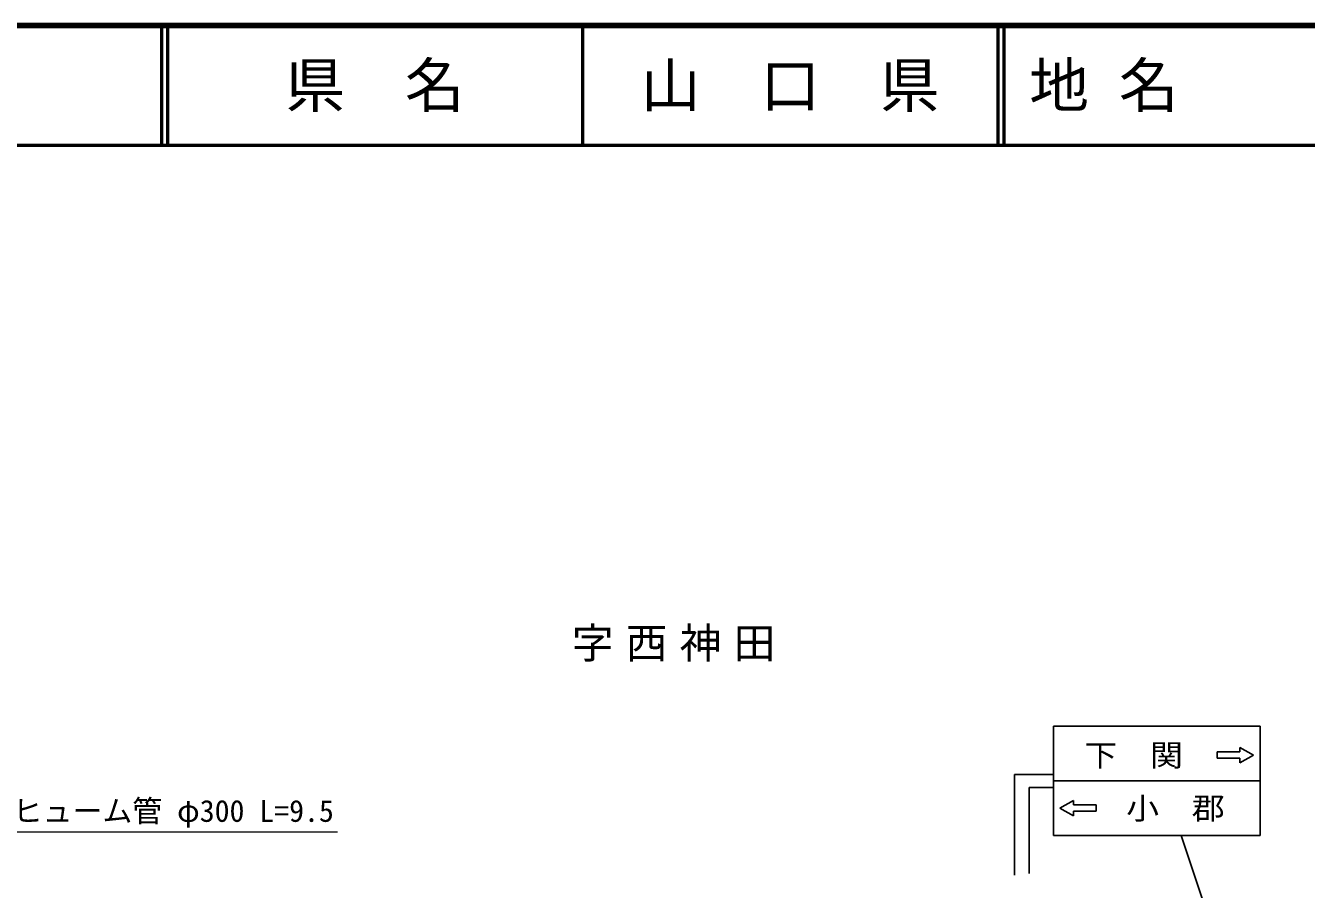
# Model space of a CAD drawing. Units: millimetres, scale not verified. Extents: x 40000 to 680000, y 20000 to 380000.
# Drawn here: x 286388 to 393572, y 307678 to 380000 of the extents above; entities that cross this region are included whole.
import ezdxf
from ezdxf.enums import TextEntityAlignment as Align

# ---------------------------------------------------------------- set-up
doc = ezdxf.new("R2010")
doc.units = ezdxf.units.MM
doc.header["$LTSCALE"] = 1000
doc.layers.add('M-BMK-HTXT', color=7, linetype='Continuous')
doc.layers.add('M-TTL-TXT', color=7, linetype='Continuous')
for name, color, linetype, lineweight in [('M-STR-HTXT', 7, 'Continuous', 13), ('M-STR-STRC', 7, 'Continuous', 25), ('M-TTL', 2, 'Continuous', 140), ('M-TTL-LINE', 7, 'Continuous', 50)]:
    doc.layers.add(name, color=color, linetype=linetype, lineweight=lineweight)
doc.styles.add('ＭＳ ゴシック', font='')
doc.styles.get('ＭＳ ゴシック').set_extended_font_data('MS Gothic')

msp = doc.modelspace()

# ---------------------------------------------------------------- linework, layer by layer
at = {"layer": 'M-STR-HTXT'}
msp.add_lwpolyline([(278688, 274333), (285000, 312500), (312500, 312500)], dxfattribs=at)
at = {"layer": 'M-STR-STRC'}
for p, q in [((372400, 321343), (372400, 312200)), ((372400, 321343), (389696, 321343)), ((389696, 321343), (389696, 312200)), ((388002, 319190), (388002, 319570)), ((388002, 319570), (389144, 318923)), ((386098, 319190), (388002, 319190)), ((386098, 318656), (386098, 319190)), ((388002, 318656), (386098, 318656)), ((389144, 318923), (388002, 318276)), ((388002, 318276), (388002, 318656)), ((369136, 317303), (369136, 314318)), ((369136, 317303), (372400, 317303)), ((370359, 309002), (370359, 316215)), ((372400, 316215), (370359, 316215)), ((372400, 316771), (389696, 316771)), ((372934, 314484), (374076, 315131)), ((374076, 315131), (374076, 314750)), ((369136, 314318), (369136, 308878)), ((374076, 313836), (372934, 314484)), ((374076, 314750), (375980, 314750)), ((375980, 314217), (374076, 314217)), ((374076, 314217), (374076, 313836)), ((375980, 314750), (375980, 314217)), ((372400, 312200), (389696, 312200)), ((393200, 281912), (383092, 312200))]:
    msp.add_line(p, q, dxfattribs=at)
at = {"layer": 'M-TTL'}
msp.add_line((680000, 380000), (40000, 380000), dxfattribs=at)
at = {"layer": 'M-TTL-LINE'}
for p, q in [((297750, 380000), (297750, 370000)), ((298250, 380000), (298250, 370000)), ((333000, 380000), (333000, 370000)), ((367750, 380000), (367750, 370000)), ((368250, 380000), (368250, 370000)), ((40000, 370000), (680000, 370000))]:
    msp.add_line(p, q, dxfattribs=at)

# ---------------------------------------------------------------- texts
at = {"layer": 'M-BMK-HTXT', "insert": (341127, 328161), "char_height": 2566, "attachment_point": 5, "style": 'ＭＳ ゴシック'}
msp.add_mtext('\\T1.29;字西神田', dxfattribs=at)
at = {"layer": 'M-STR-HTXT', "style": 'ＭＳ ゴシック'}
msp.add_text('ヒューム管 φ300 L=9.5', height=1833, dxfattribs=at).set_placement((298750, 314250), align=Align.MIDDLE_CENTER)
at = {"layer": 'M-STR-STRC', "style": 'ＭＳ ゴシック', "width": 1.1}
for s, p in [('下\u3000関', (379120, 318906)), ('小\u3000郡', (382617, 314467))]:
    msp.add_text(s, height=1833, dxfattribs=at).set_placement(p, align=Align.MIDDLE_CENTER)
at = {"layer": 'M-TTL-TXT', "style": 'ＭＳ ゴシック'}
for s, p in [('県\u3000名', (315625, 375000)), ('山\u3000口\u3000県', (350375, 375000))]:
    msp.add_text(s, height=3666, dxfattribs=at).set_placement(p, align=Align.MIDDLE_CENTER)
msp.add_text('地 名', height=3666, dxfattribs=at).set_placement((370380, 375000), align=Align.MIDDLE_LEFT)

doc.saveas('drawing.dxf')
